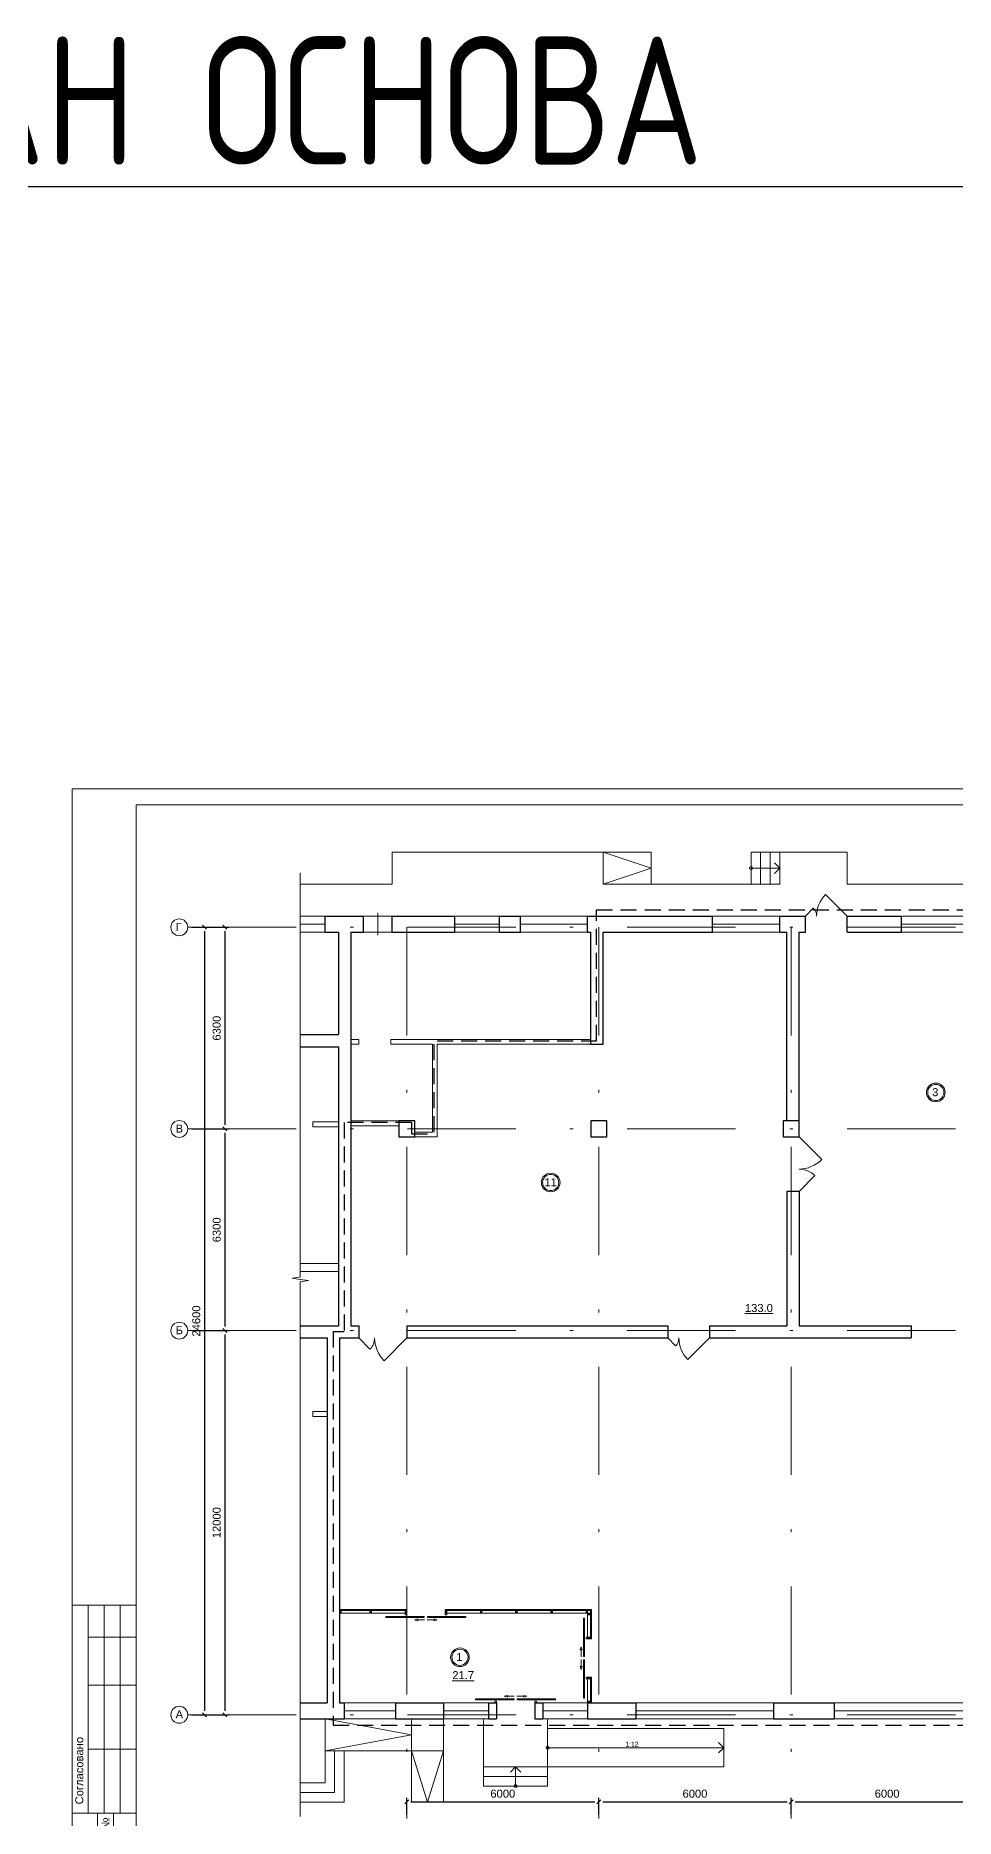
# Model space of a CAD drawing. Header units: metres. Extents: x -136 to 149, y -320 to -175.
# Drawn here: x 72.5 to 101.2, y -230.9 to -175.3 of the extents above; entities that cross this region are included whole.
import ezdxf
from ezdxf.enums import TextEntityAlignment as Align

# ---------------------------------------------------------------- set-up
doc = ezdxf.new("R2010")
doc.units = ezdxf.units.M
doc.header["$MEASUREMENT"] = 0
for name, pattern in [('( Dashed )', [0.75, 0.5, -0.25]), ('DGN Style 3', [5.91749, 4.226779, -1.690711]), ('DGN Style 4', [6.767072, 3.381423, -1.690711, 0.004227, -1.690711])]:
    doc.linetypes.add(name, pattern=pattern)
doc.layers.get('Defpoints').update_dxf_attribs({"lineweight": 0})
doc.styles.get("Standard").update_dxf_attribs({"font": 'cs_gost2304.shx'})
doc.styles.add('Style-Arial', font='arial.ttf')
doc.dimstyles.get("Standard").update_dxf_attribs({"dimtxt": 0.18, "dimasz": 0.18, "dimexe": 0.18, "dimexo": 0.0625, "dimgap": 0.09, "dimtad": 0, "dimtih": 1, "dimtoh": 1, "dimdec": 4, "dimzin": 0, "dimdsep": 46, "dimtxsty": 'Standard', "dimcen": 0.09, "dimadec": 0, "dimazin": 0, "dimtfac": 1, "dimtdec": 4, "dimtofl": 0, "dimtmove": 0, "dimatfit": 3, "dimfxl": 1, "dimtolj": 1, "dimtzin": 0, "dimarcsym": 0})

# ---------------------------------------------------------------- blocks, each defined once
blk = doc.blocks.new('*U414')
at = {"color": 7, "linetype": 'Continuous', "lineweight": 0}
for p, q in [((0.06, 102.5), (0.06, 105.15)), ((50.06, -75), (82.56, -75)), ((50.06, -77.5), (82.56, -77.5)), ((50.06, -80), (82.56, -80)), ((50.06, -87.5), (82.56, -87.5)), ((50.06, -90), (82.56, -90)), ((50.06, -92.5), (82.56, -92.5)), ((50.06, -95), (82.56, -95)), ((50.06, -97.5), (82.56, -97.5)), ((0.06, -105.15), (0.06, -102.5))]:
    blk.add_line(p, q, dxfattribs=at)
at = {"color": 7, "linetype": 'Continuous', "lineweight": 13}
for p, q in [((-134.94, 100), (142.56, 100)), ((-134.94, 100), (-134.94, -100)), ((137.56, 100), (137.56, 96.5)), ((142.56, 100), (142.56, -100)), ((137.56, 96.5), (142.56, 96.5)), ((-144.94, -25), (-134.94, -25)), ((-144.94, -25), (-144.94, -57.5)), ((-142.44, -25), (-142.44, -57.5)), ((-139.94, -25), (-139.94, -57.5)), ((-137.44, -25), (-137.44, -57.5)), ((-142.44, -30), (-134.94, -30)), ((-142.44, -37.5), (-134.94, -37.5)), ((-142.44, -47.5), (-134.94, -47.5)), ((-144.94, -57.5), (-134.94, -57.5)), ((-140.94, -57.5), (-134.94, -57.5)), ((-138.44, -100), (-138.44, -57.5)), ((-140.94, -70), (-134.94, -70)), ((50.06, -72.5), (142.56, -72.5)), ((50.06, -72.5), (50.06, -100)), ((55.06, -72.5), (55.06, -85)), ((60.06, -72.5), (60.06, -100)), ((65.06, -72.5), (65.06, -85)), ((70.06, -72.5), (70.06, -100)), ((77.56, -72.5), (77.56, -100)), ((82.56, -72.5), (82.56, -100)), ((82.56, -77.5), (142.56, -77.5)), ((50.06, -82.5), (82.56, -82.5)), ((50.06, -85), (82.56, -85)), ((82.56, -85), (142.56, -85)), ((-140.94, -87.5), (-134.94, -87.5)), ((117.56, -87.5), (142.56, -87.5)), ((82.56, -92.5), (142.56, -92.5)), ((-137.13, -100), (142.56, -100))]:
    blk.add_line(p, q, dxfattribs=at)
at = {"color": 7, "linetype": 'Continuous', "lineweight": 0, "flags": 128}
blk.add_lwpolyline([(145.06, -102.5), (145.06, 102.5), (-144.94, 102.5), (-144.94, -102.5), (145.06, -102.5)], close=True, dxfattribs=at)
at = {"color": 7, "linetype": 'Continuous', "lineweight": 13, "flags": 128}
for points in [[(-134.94, -100), (-140.94, -100), (-140.94, -57.5)], [(117.56, -85), (117.56, -100)], [(125.06, -85), (125.06, -92.5)], [(132.56, -85), (132.56, -92.5)]]:
    blk.add_lwpolyline(points, dxfattribs=at)
at = {"color": 7, "linetype": 'Continuous', "lineweight": 0, "style": 'Style-Arial'}
for s, p in [('Согласовано', (-143.81, -50.86)), ('Взам. инв. №', (-139.72, -63.58)), ('Подп. и дата', (-139.79, -78.73)), ('Инв. № подл.', (-139.81, -93.57))]:
    blk.add_text(s, height=1.2501, rotation=90, dxfattribs=at).set_placement(p, align=Align.MIDDLE_CENTER)
for s, p in [('Изм.', (52.6, -83.67)), ('Кол.уч', (57.49, -83.67)), ('Лист', (62.68, -83.67)), ('№ док', (67.47, -83.67)), ('Подпись', (73.84, -83.67)), ('Дата', (80.12, -83.67)), ('Разработ.', (54.91, -86.15)), ('Стадия', (121.16, -86.12)), ('Лист', (128.88, -86.12)), ('Листов', (137.55, -86.12)), ('Провер.', (54.14, -88.64)), ('Гл. спец.', (54.47, -91.08)), ('ГАП', (52.57, -93.79)), ('Н. контр.', (54.44, -96.17)), ('ООО "НеваПроект"', (129.68, -96.05)), ('Утв.', (52.66, -98.51)), ('Формат А2', (130.85, -101.27))]:
    blk.add_text(s, height=1.25, dxfattribs=at).set_placement(p, align=Align.MIDDLE_CENTER)
blk = doc.blocks.new('формат А2(верт)')
at = {"color": 7, "linetype": 'Continuous', "lineweight": 13}
blk.add_blockref('*U414', (144.94, -102.5), dxfattribs=at)
blk = doc.blocks.new('*U394')
at = {"color": 7, "linetype": 'Continuous', "lineweight": 0}
for p in [(-0.164, 0.159), (0, -0.277), (0.164, 0.159)]:
    blk.add_line(p, (0, 0.323), dxfattribs=at)
blk.add_circle((0, -0.277), 0.0461, dxfattribs=at)
blk = doc.blocks.new('_Oblique-1')
at = {"color": 0, "linetype": 'ByBlock', "lineweight": -2}
blk.add_line((0.5, 0.5), (-0.5, -0.5), dxfattribs=at)
blk = doc.blocks.new('*D492')
at = {"color": 0, "linetype": 'Continuous', "lineweight": -2, "transparency": 16777216}
for p, q in [((77.402, -203.111), (77.923, -203.111)), ((77.798, -203.236), (77.798, -227.586)), ((77.402, -227.711), (77.923, -227.711))]:
    blk.add_line(p, q, dxfattribs=at)
at = {"layer": 'Defpoints', "color": 0, "linetype": 'Continuous', "lineweight": 30, "transparency": 16777216}
for p in [(77.277, -203.111), (77.277, -227.711), (77.798, -227.711)]:
    blk.add_point(p, dxfattribs=at)
at = {"color": 0, "linetype": 'Continuous', "lineweight": -2, "transparency": 16777216, "xscale": 0.125, "yscale": 0.125, "zscale": 0.125}
for p, rotation in [((77.798, -203.111), 90), ((77.798, -227.711), 270)]:
    blk.add_blockref('_Oblique-1', p, dxfattribs=dict(at, rotation=rotation))
at = {"color": 0, "linetype": 'Continuous', "lineweight": 0, "transparency": 16777216, "insert": (77.545, -215.411), "char_height": 0.25, "attachment_point": 5, "rotation": 90, "style": 'Style-Arial'}
blk.add_mtext('\\A1;24600', dxfattribs=at)
blk = doc.blocks.new('*D493')
at = {"color": 0, "linetype": 'Continuous', "lineweight": -2, "transparency": 16777216}
for p, q in [((77.402, -203.111), (78.56, -203.111)), ((78.435, -203.236), (78.435, -209.286)), ((77.402, -209.411), (78.56, -209.411))]:
    blk.add_line(p, q, dxfattribs=at)
at = {"layer": 'Defpoints', "color": 0, "linetype": 'Continuous', "lineweight": 30, "transparency": 16777216}
for p in [(77.277, -203.111), (77.277, -209.411), (78.435, -209.411)]:
    blk.add_point(p, dxfattribs=at)
at = {"color": 0, "linetype": 'Continuous', "lineweight": -2, "transparency": 16777216, "xscale": 0.125, "yscale": 0.125, "zscale": 0.125}
for p, rotation in [((78.435, -203.111), 90), ((78.435, -209.411), 270)]:
    blk.add_blockref('_Oblique-1', p, dxfattribs=dict(at, rotation=rotation))
at = {"color": 0, "linetype": 'Continuous', "lineweight": 0, "transparency": 16777216, "insert": (78.182, -206.261), "char_height": 0.25, "attachment_point": 5, "rotation": 90, "style": 'Style-Arial'}
blk.add_mtext('\\A1;6300', dxfattribs=at)
blk = doc.blocks.new('*U411')
at = {"color": 7, "linetype": 'Continuous', "lineweight": 0}
for p in [(0.309, 0.164), (-0.427, 0), (0.309, -0.164)]:
    blk.add_line(p, (0.473, 0), dxfattribs=at)
blk.add_circle((-0.427, 0), 0.0461, dxfattribs=at)
blk = doc.blocks.new('*U410')
at = {"color": 7, "linetype": 'Continuous', "lineweight": 0}
for p, q in [((0, 0.098), (0, 1.018)), ((-0.34, 0.049), (0, 0.098)), ((-0.34, 0.049), (0, 0)), ((0.34, -0.049), (0, 0)), ((0.34, -0.049), (0, -0.098)), ((0, -1.018), (0, -0.098))]:
    blk.add_line(p, q, dxfattribs=at)
blk = doc.blocks.new('*D494')
at = {"color": 0, "linetype": 'Continuous', "lineweight": -2, "transparency": 16777216}
for p, q in [((84.115, -230.822), (84.115, -230.305)), ((84.24, -230.43), (89.99, -230.43)), ((90.115, -230.822), (90.115, -230.305))]:
    blk.add_line(p, q, dxfattribs=at)
at = {"layer": 'Defpoints', "color": 0, "linetype": 'Continuous', "lineweight": 30, "transparency": 16777216}
for p in [(90.115, -230.43), (84.115, -230.947), (90.115, -230.947)]:
    blk.add_point(p, dxfattribs=at)
at = {"color": 0, "linetype": 'Continuous', "lineweight": -2, "transparency": 16777216, "xscale": 0.125, "yscale": 0.125, "zscale": 0.125, "rotation": 180}
blk.add_blockref('_Oblique-1', (84.115, -230.43), dxfattribs=at)
at = {"color": 0, "linetype": 'Continuous', "lineweight": -2, "transparency": 16777216, "xscale": 0.125, "yscale": 0.125, "zscale": 0.125}
blk.add_blockref('_Oblique-1', (90.115, -230.43), dxfattribs=at)
at = {"color": 0, "linetype": 'Continuous', "lineweight": 0, "transparency": 16777216, "insert": (87.115, -230.177), "char_height": 0.25, "attachment_point": 5, "style": 'Style-Arial'}
blk.add_mtext('\\A1;6000', dxfattribs=at)
blk = doc.blocks.new('*U426')
at = {"color": 30, "linetype": '( Dashed )', "lineweight": 30}
for p, q in [((-13.945, 12.74), (14.475, 12.74)), ((-13.945, 8.64), (-13.945, 12.74)), ((14.475, 8.44), (14.475, 12.74)), ((-19.025, 8.54), (-19.025, 5.74)), ((-18.925, 8.64), (-13.945, 8.64)), ((12.375, 8.44), (14.475, 8.44)), ((12.375, 8.44), (12.375, 6.09)), ((-21.825, 6.09), (-21.825, -0.44)), ((-19.725, 6.09), (-21.825, 6.09)), ((-19.725, 6.09), (-19.725, 5.74)), ((-19.725, 5.74), (-19.025, 5.74)), ((12.375, 6.09), (13.925, 6.09)), ((13.925, 6.09), (13.925, -0.44)), ((-22.175, -0.44), (-22.175, -12.74)), ((-22.175, -0.44), (-21.825, -0.44)), ((13.925, -0.44), (22.175, -0.44)), ((22.175, -0.44), (22.175, -12.74)), ((-22.175, -12.74), (22.175, -12.74))]:
    blk.add_line(p, q, dxfattribs=at)
blk = doc.blocks.new('*U10')
at = {"color": 7, "linetype": 'Continuous', "lineweight": 13}
blk.add_line((0, 0.06), (0, -0.06), dxfattribs=at)
at = {"color": 7, "linetype": 'Continuous', "lineweight": 13, "extrusion": (0, 0, -1), "flags": 128}
for points in [[(0.025, 0.06), (-0.025, 0.06), (-0.025, -0.01), (0.025, -0.01), (0.025, 0.06)], [(0.025, -0.05), (-0.025, -0.05), (-0.025, -0.06), (0.025, -0.06), (0.025, -0.05)]]:
    blk.add_lwpolyline(points, close=True, dxfattribs=at)
for points in [[(0.015, -0.025), (0.025, -0.025), (0.025, -0.01), (-0.025, -0.01), (-0.025, -0.025), (-0.015, -0.025)], [(-0.015, -0.025), (-0.015, -0.05), (0.015, -0.05), (0.015, -0.025)]]:
    blk.add_lwpolyline(points, dxfattribs=at)
blk = doc.blocks.new('*U262')
at = {"color": 7, "linetype": 'Continuous', "lineweight": 13}
for p, q in [((-0.157, 0), (-0.061, 0.03)), ((-0.157, 0), (-0.061, -0.03)), ((-0.061, 0.03), (-0.061, -0.03)), ((0.157, 0), (-0.061, 0))]:
    blk.add_line(p, q, dxfattribs=at)
blk = doc.blocks.new('*U263')
at = {"color": 7, "linetype": 'Continuous', "lineweight": 13}
for p, q in [((-0.157, 0), (-0.061, 0.03)), ((-0.157, 0), (-0.061, -0.03)), ((-0.061, 0.03), (-0.061, -0.03)), ((0.157, 0), (-0.061, 0))]:
    blk.add_line(p, q, dxfattribs=at)
blk = doc.blocks.new('*U261')
at = {"color": 7, "linetype": 'DGN Style 3', "lineweight": 0, "extrusion": (0, 0, -1), "flags": 128}
for points in [[(1.25, -0.018), (0.65, -0.018), (0.65, 0.012), (1.25, 0.012), (1.25, -0.018)], [(-1.25, -0.018), (-0.65, -0.018), (-0.65, 0.012), (-1.25, 0.012), (-1.25, -0.018)]]:
    blk.add_lwpolyline(points, close=True, dxfattribs=at)
at = {"color": 7, "linetype": 'Continuous', "lineweight": 13, "extrusion": (0, 0, -1), "flags": 128}
for points in [[(0.65, -0.018), (0.05, -0.018), (0.05, 0.012), (0.65, 0.012), (0.65, -0.018)], [(-0.65, -0.018), (-0.05, -0.018), (-0.05, 0.012), (-0.65, 0.012), (-0.65, -0.018)], [(0.6, -0.068), (0.65, -0.068), (0.65, -0.118), (0.6, -0.118), (0.6, -0.068)], [(-0.65, -0.068), (-0.6, -0.068), (-0.6, -0.118), (-0.65, -0.118), (-0.65, -0.068)]]:
    blk.add_lwpolyline(points, close=True, dxfattribs=at)
at = {"color": 7, "linetype": 'Continuous', "lineweight": 13}
blk.add_blockref('*U262', (-0.197, 0.088), dxfattribs=at)
at = {"color": 7, "linetype": 'Continuous', "lineweight": 13, "extrusion": (0, 0, -1)}
blk.add_blockref('*U263', (-0.197, 0.088), dxfattribs=at)
blk = doc.blocks.new('*U24')
at = {"color": 7, "linetype": 'Continuous', "lineweight": 13}
for radius in [0.291, 0.252]:
    blk.add_circle((0, 0), radius, dxfattribs=at)
at = {"color": 7, "linetype": 'Continuous', "lineweight": 13, "style": 'Style-Arial'}
blk.add_text('1', height=0.25, dxfattribs=at).set_placement((-0.113, 0.133), align=Align.TOP_LEFT)
blk = doc.blocks.new('*U22')
at = {"color": 7, "linetype": 'Continuous', "lineweight": 13}
for radius in [0.291, 0.252]:
    blk.add_circle((0, 0), radius, dxfattribs=at)
at = {"color": 7, "linetype": 'Continuous', "lineweight": 13, "style": 'Style-Arial'}
blk.add_text('3', height=0.25, dxfattribs=at).set_placement((-0.113, 0.133), align=Align.TOP_LEFT)
blk = doc.blocks.new('*U32')
at = {"color": 7, "linetype": 'Continuous', "lineweight": 13}
for radius in [0.291, 0.252]:
    blk.add_circle((0, 0), radius, dxfattribs=at)
at = {"color": 7, "linetype": 'Continuous', "lineweight": 13, "style": 'Style-Arial'}
blk.add_text('11', height=0.25, dxfattribs=at).set_placement((-0.197, 0.133), align=Align.TOP_LEFT)
blk = doc.blocks.new('*D495')
at = {"color": 0, "linetype": 'Continuous', "lineweight": -2, "transparency": 16777216}
for p, q in [((77.402, -209.411), (78.56, -209.411)), ((78.435, -209.536), (78.435, -215.586)), ((77.402, -215.711), (78.56, -215.711))]:
    blk.add_line(p, q, dxfattribs=at)
at = {"layer": 'Defpoints', "color": 0, "linetype": 'Continuous', "lineweight": 30, "transparency": 16777216}
for p in [(77.277, -209.411), (77.277, -215.711), (78.435, -215.711)]:
    blk.add_point(p, dxfattribs=at)
at = {"color": 0, "linetype": 'Continuous', "lineweight": -2, "transparency": 16777216, "xscale": 0.125, "yscale": 0.125, "zscale": 0.125}
for p, rotation in [((78.435, -209.411), 90), ((78.435, -215.711), 270)]:
    blk.add_blockref('_Oblique-1', p, dxfattribs=dict(at, rotation=rotation))
at = {"color": 0, "linetype": 'Continuous', "lineweight": 0, "transparency": 16777216, "insert": (78.182, -212.561), "char_height": 0.25, "attachment_point": 5, "rotation": 90, "style": 'Style-Arial'}
blk.add_mtext('\\A1;6300', dxfattribs=at)
blk = doc.blocks.new('*D496')
at = {"color": 0, "linetype": 'Continuous', "lineweight": -2, "transparency": 16777216}
for p, q in [((77.402, -215.711), (78.56, -215.711)), ((78.435, -215.836), (78.435, -227.586)), ((77.402, -227.711), (78.56, -227.711))]:
    blk.add_line(p, q, dxfattribs=at)
at = {"layer": 'Defpoints', "color": 0, "linetype": 'Continuous', "lineweight": 30, "transparency": 16777216}
for p in [(77.277, -215.711), (77.277, -227.711), (78.435, -227.711)]:
    blk.add_point(p, dxfattribs=at)
at = {"color": 0, "linetype": 'Continuous', "lineweight": -2, "transparency": 16777216, "xscale": 0.125, "yscale": 0.125, "zscale": 0.125}
for p, rotation in [((78.435, -215.711), 90), ((78.435, -227.711), 270)]:
    blk.add_blockref('_Oblique-1', p, dxfattribs=dict(at, rotation=rotation))
at = {"color": 0, "linetype": 'Continuous', "lineweight": 0, "transparency": 16777216, "insert": (78.182, -221.711), "char_height": 0.25, "attachment_point": 5, "rotation": 90, "style": 'Style-Arial'}
blk.add_mtext('\\A1;12000', dxfattribs=at)
blk = doc.blocks.new('*D497')
at = {"color": 0, "linetype": 'Continuous', "lineweight": -2, "transparency": 16777216}
for p, q in [((90.115, -230.822), (90.115, -230.305)), ((90.24, -230.43), (95.99, -230.43)), ((96.115, -230.822), (96.115, -230.305))]:
    blk.add_line(p, q, dxfattribs=at)
at = {"layer": 'Defpoints', "color": 0, "linetype": 'Continuous', "lineweight": 30, "transparency": 16777216}
for p in [(96.115, -230.43), (90.115, -230.947), (96.115, -230.947)]:
    blk.add_point(p, dxfattribs=at)
at = {"color": 0, "linetype": 'Continuous', "lineweight": -2, "transparency": 16777216, "xscale": 0.125, "yscale": 0.125, "zscale": 0.125, "rotation": 180}
blk.add_blockref('_Oblique-1', (90.115, -230.43), dxfattribs=at)
at = {"color": 0, "linetype": 'Continuous', "lineweight": -2, "transparency": 16777216, "xscale": 0.125, "yscale": 0.125, "zscale": 0.125}
blk.add_blockref('_Oblique-1', (96.115, -230.43), dxfattribs=at)
at = {"color": 0, "linetype": 'Continuous', "lineweight": 0, "transparency": 16777216, "insert": (93.115, -230.177), "char_height": 0.25, "attachment_point": 5, "style": 'Style-Arial'}
blk.add_mtext('\\A1;6000', dxfattribs=at)
blk = doc.blocks.new('*D498')
at = {"color": 0, "linetype": 'Continuous', "lineweight": -2, "transparency": 16777216}
for p, q in [((96.115, -230.822), (96.115, -230.305)), ((96.24, -230.43), (101.99, -230.43)), ((102.115, -230.822), (102.115, -230.305))]:
    blk.add_line(p, q, dxfattribs=at)
at = {"layer": 'Defpoints', "color": 0, "linetype": 'Continuous', "lineweight": 30, "transparency": 16777216}
for p in [(102.115, -230.43), (96.115, -230.947), (102.115, -230.947)]:
    blk.add_point(p, dxfattribs=at)
at = {"color": 0, "linetype": 'Continuous', "lineweight": -2, "transparency": 16777216, "xscale": 0.125, "yscale": 0.125, "zscale": 0.125, "rotation": 180}
blk.add_blockref('_Oblique-1', (96.115, -230.43), dxfattribs=at)
at = {"color": 0, "linetype": 'Continuous', "lineweight": -2, "transparency": 16777216, "xscale": 0.125, "yscale": 0.125, "zscale": 0.125}
blk.add_blockref('_Oblique-1', (102.115, -230.43), dxfattribs=at)
at = {"color": 0, "linetype": 'Continuous', "lineweight": 0, "transparency": 16777216, "insert": (99.115, -230.177), "char_height": 0.25, "attachment_point": 5, "style": 'Style-Arial'}
blk.add_mtext('\\A1;6000', dxfattribs=at)

msp = doc.modelspace()

# ---------------------------------------------------------------- linework, layer by layer
at = {"color": 7, "linetype": 'Continuous', "lineweight": 0}
for p, q in [((83.66478784, -201.76100694), (83.66478784, -200.76100694)), ((83.66478784, -200.76100694), (90.24478784, -200.76100694)), ((90.24478784, -201.76100694), (90.24478784, -200.76100694)), ((95.76478784, -201.76100694), (95.76478784, -200.76100694)), ((95.76478784, -200.76100694), (97.86478784, -200.76100694)), ((97.86478784, -201.76100694), (97.86478784, -200.76100694)), ((80.78953565, -213.34698668), (80.78953565, -201.40967539)), ((80.78953565, -201.76100694), (83.66478784, -201.76100694)), ((90.24478784, -201.76100694), (95.76478784, -201.76100694)), ((97.86478784, -201.76100694), (101.66478784, -201.76100694)), ((83.21478784, -202.66100694), (83.21478784, -203.36100694)), ((80.78953565, -203.01100694), (81.56478784, -203.01100694)), ((85.61478784, -203.01100694), (87.01478784, -203.01100694)), ((87.66478784, -203.01100694), (89.76478784, -203.01100694)), ((93.66478784, -203.01100694), (95.76478784, -203.01100694)), ((99.56478784, -203.01100694), (101.66478784, -203.01100694)), ((80.78953565, -214.87422932), (80.78953565, -230.88446477)), ((93.56478784, -215.56100694), (93.56478784, -215.94100694)), ((82.01478784, -224.42100694), (84.06478784, -224.42100694)), ((82.01478784, -224.43100694), (84.06478784, -224.43100694)), ((85.36478784, -224.42100694), (89.88478784, -224.42100694)), ((85.36478784, -224.43100694), (89.87478784, -224.43100694)), ((82.01478784, -224.45600694), (84.06478784, -224.45600694)), ((82.01478784, -224.54100694), (84.06478784, -224.54100694)), ((85.36478784, -224.45600694), (89.84978784, -224.45600694)), ((85.36478784, -224.54100694), (89.76478784, -224.54100694)), ((82.16478784, -227.59124886), (83.76478784, -227.59124886)), ((85.26478784, -227.59100694), (86.66478784, -227.59100694)), ((88.36478784, -227.59100694), (89.76478784, -227.59100694)), ((91.26478784, -227.59100694), (95.56478784, -227.59100694)), ((97.46478784, -227.59100694), (101.76478784, -227.59100694)), ((81.56478784, -227.84100694), (81.56478784, -229.84100694)), ((84.26478784, -228.84100694), (84.26478784, -227.84100694)), ((85.26478784, -227.84100694), (85.26478784, -230.44100694)), ((86.51478784, -227.84100694), (86.51478784, -229.34100694)), ((88.51478784, -227.84100694), (88.51478784, -229.34100694)), ((81.56478784, -228.84100694), (84.26478784, -228.84100694)), ((81.86478784, -228.84100694), (81.86478784, -230.14100694)), ((82.16478784, -228.84100694), (82.16478784, -230.44100694)), ((84.26478784, -228.84100694), (84.26478784, -230.44100694)), ((84.26478784, -228.84100694), (85.26478784, -228.84100694)), ((88.51478784, -228.74100694), (94.01478784, -228.74100694)), ((93.85036242, -228.57658152), (94.01478784, -228.74100694)), ((93.85036242, -228.90543236), (94.01478784, -228.74100694)), ((88.51478784, -229.34100694), (86.51478784, -229.34100694)), ((80.78953565, -229.84100694), (81.56478784, -229.84100694)), ((80.78953565, -230.14100694), (81.86478784, -230.14100694)), ((80.78953565, -230.44100694), (82.16478784, -230.44100694)), ((84.26478784, -230.44100694), (85.26478784, -230.44100694))]:
    msp.add_line(p, q, dxfattribs=at)
at = {"color": 7, "linetype": 'Continuous', "lineweight": 13}
for p, q in [((97.86478784, -202.76100694), (97.19159352, -202.08781262)), ((96.56478784, -202.76100694), (96.81083234, -202.51496245)), ((82.36478784, -206.61100694), (82.61478784, -206.61100694)), ((82.61478784, -206.76100694), (82.61478784, -206.61100694)), ((83.61478784, -206.76100694), (83.61478784, -206.61100694)), ((83.61478784, -206.61100694), (89.86478784, -206.61100694)), ((82.36478784, -206.76100694), (82.61478784, -206.76100694)), ((83.61478784, -206.76100694), (84.91478784, -206.76100694)), ((84.91478784, -206.76100694), (84.91478784, -209.51100694)), ((85.06478784, -206.76100694), (85.06478784, -209.66100694)), ((85.06478784, -206.76100694), (89.86478784, -206.76100694)), ((81.18478784, -209.19100694), (81.18478784, -209.34100694)), ((81.18478784, -209.19100694), (81.98478784, -209.19100694)), ((81.18478784, -209.34100694), (81.98478784, -209.34100694)), ((83.86478784, -209.16100694), (82.36478784, -209.16100694)), ((83.86478784, -209.31100694), (82.36478784, -209.31100694)), ((84.36478784, -209.51100694), (84.91478784, -209.51100694)), ((84.36478784, -209.66100694), (85.06478784, -209.66100694)), ((96.36478784, -209.66100694), (97.07338739, -210.36960649)), ((96.36478784, -211.36100694), (96.85826983, -210.86752496)), ((80.78953565, -213.61100694), (81.98478784, -213.61100694)), ((80.78953565, -213.86100694), (81.98478784, -213.86100694)), ((82.61478784, -215.94100694), (82.96684847, -216.29306757)), ((84.11478784, -215.94100694), (83.4061883, -216.64960649)), ((92.26478784, -215.94100694), (92.51083234, -216.18705144)), ((93.56478784, -215.94100694), (92.89159352, -216.61420126)), ((81.18478784, -218.39100694), (81.18478784, -218.24100694)), ((81.18478784, -218.24100694), (81.63478784, -218.24100694)), ((81.18478784, -218.39100694), (81.63478784, -218.39100694))]:
    msp.add_line(p, q, dxfattribs=at)
at = {"color": 1, "linetype": 'DGN Style 4', "lineweight": 0}
for p, q in [((77.27699796, -203.11100694), (126.11478784, -203.11100694)), ((84.11478784, -203.11100694), (84.11478784, -230.94727145)), ((90.11478784, -203.11100694), (90.11478784, -230.94727145)), ((96.11478784, -203.11100694), (96.11478784, -230.94727145)), ((77.27699796, -209.41100694), (126.11478784, -209.41100694)), ((77.27699796, -215.71100694), (126.11478784, -215.71100694)), ((77.27699796, -227.71100694), (126.11478784, -227.71100694))]:
    msp.add_line(p, q, dxfattribs=at)
at = {"color": 7, "linetype": 'Continuous', "lineweight": 30}
for p, q in [((81.56478784, -203.26100694), (81.56478784, -202.76100694)), ((81.56478784, -202.76100694), (82.76478784, -202.76100694)), ((81.56478784, -203.26100694), (81.98478784, -203.26100694)), ((81.98478784, -203.26100694), (81.98478784, -206.46100694)), ((82.36478784, -203.26100694), (82.36478784, -214.86100694)), ((82.36478784, -203.26100694), (82.76478784, -203.26100694)), ((82.76478784, -203.26100694), (82.76478784, -202.76100694)), ((83.66478784, -203.26100694), (83.66478784, -202.76100694)), ((83.66478784, -202.76100694), (85.61478784, -202.76100694)), ((83.66478784, -203.26100694), (85.61478784, -203.26100694)), ((85.61478784, -203.26100694), (85.61478784, -202.76100694)), ((87.01478784, -203.26100694), (87.01478784, -202.76100694)), ((87.01478784, -202.76100694), (87.66478784, -202.76100694)), ((87.01478784, -203.26100694), (87.66478784, -203.26100694)), ((87.66478784, -203.26100694), (87.66478784, -202.76100694)), ((89.76478784, -203.26100694), (89.76478784, -202.76100694)), ((89.76478784, -202.76100694), (93.66478784, -202.76100694)), ((89.76478784, -203.26100694), (89.86478784, -203.26100694)), ((89.86478784, -206.76100694), (89.86478784, -203.26100694)), ((90.24478784, -203.26100694), (92.60478784, -203.26100694)), ((90.24478784, -206.76100694), (90.24478784, -203.26100694)), ((92.60478784, -203.26100694), (93.66478784, -203.26100694)), ((93.66478784, -203.26100694), (93.66478784, -202.76100694)), ((95.76478784, -203.26100694), (95.76478784, -202.76100694)), ((95.76478784, -202.76100694), (96.56478784, -202.76100694)), ((95.76478784, -203.26100694), (95.98478784, -203.26100694)), ((95.98478784, -209.16100694), (95.98478784, -203.26100694)), ((96.36478784, -203.26100694), (96.56478784, -203.26100694)), ((96.36478784, -209.16100694), (96.36478784, -203.26100694)), ((96.56478784, -203.26100694), (96.56478784, -202.76100694)), ((97.86478784, -203.26100694), (97.86478784, -202.76100694)), ((97.86478784, -202.76100694), (99.56478784, -202.76100694)), ((97.86478784, -203.26100694), (99.56478784, -203.26100694)), ((99.56478784, -203.26100694), (99.56478784, -202.76100694)), ((80.78953565, -206.46100694), (81.98478784, -206.46100694)), ((80.78953565, -206.84100694), (81.98478784, -206.84100694)), ((81.98478784, -206.84100694), (81.98478784, -214.86100694)), ((89.86478784, -206.76100694), (90.24478784, -206.76100694)), ((95.98478784, -211.36100694), (95.98478784, -215.56100694)), ((96.36478784, -211.36100694), (95.98478784, -211.36100694)), ((96.36478784, -211.36100694), (96.36478784, -215.56100694)), ((81.98478784, -214.86100694), (81.98478784, -215.56100694)), ((82.36478784, -214.86100694), (82.36478784, -215.56100694)), ((80.78953565, -215.56100694), (81.98478784, -215.56100694)), ((80.78953565, -215.94100694), (81.63478784, -215.94100694)), ((81.63478784, -215.94100694), (81.63478784, -227.34100694)), ((82.01478784, -215.94100694), (82.01478784, -227.34100694)), ((82.01478784, -215.94100694), (82.61478784, -215.94100694)), ((82.36478784, -215.56100694), (82.61478784, -215.56100694)), ((82.61478784, -215.56100694), (82.61478784, -215.94100694)), ((84.11478784, -215.56100694), (84.11478784, -215.94100694)), ((84.11478784, -215.56100694), (92.26478784, -215.56100694)), ((84.11478784, -215.94100694), (92.26478784, -215.94100694)), ((92.26478784, -215.56100694), (92.26478784, -215.94100694)), ((93.56478784, -215.56100694), (93.56478784, -215.94100694)), ((93.56478784, -215.56100694), (95.98478784, -215.56100694)), ((93.56478784, -215.94100694), (99.86478784, -215.94100694)), ((96.36478784, -215.56100694), (99.86478784, -215.56100694)), ((99.86478784, -215.56100694), (99.86478784, -215.94100694)), ((80.78953565, -227.34100694), (81.63478784, -227.34100694)), ((82.01478784, -227.34100694), (82.16478784, -227.34100694)), ((82.16478784, -227.34100694), (82.16478784, -227.84100694)), ((83.76478784, -227.34100694), (83.76478784, -227.84100694)), ((83.76478784, -227.34100694), (85.26478784, -227.34100694)), ((85.26478784, -227.34100694), (85.26478784, -227.84100694)), ((86.66478784, -227.34100694), (86.66478784, -227.84100694)), ((86.66478784, -227.34100694), (86.91478784, -227.34100694)), ((86.91478784, -227.34100694), (86.91478784, -227.84100694)), ((88.11478784, -227.34100694), (88.11478784, -227.84100694)), ((88.11478784, -227.34100694), (88.36478784, -227.34100694)), ((88.36478784, -227.34100694), (88.36478784, -227.84100694)), ((89.76478784, -227.34100694), (89.76478784, -227.84100694)), ((89.76478784, -227.34100694), (91.26478784, -227.34100694)), ((91.26478784, -227.34100694), (91.26478784, -227.84100694)), ((95.56478784, -227.34100694), (95.56478784, -227.84100694)), ((95.56478784, -227.34100694), (97.46478784, -227.34100694)), ((97.46478784, -227.34100694), (97.46478784, -227.84100694)), ((80.78953565, -227.84100694), (82.16478784, -227.84100694)), ((83.76478784, -227.84100694), (85.26478784, -227.84100694)), ((86.66478784, -227.84100694), (86.91478784, -227.84100694)), ((88.11478784, -227.84100694), (88.36478784, -227.84100694)), ((89.76478784, -227.84100694), (91.26478784, -227.84100694)), ((95.56478784, -227.84100694), (97.46478784, -227.84100694))]:
    msp.add_line(p, q, dxfattribs=at)
at = {"color": 7, "linetype": 'Continuous', "lineweight": 0, "flags": 128}
for points in [[(90.24478784, -200.76100694), (91.74478784, -201.26100694), (90.24478784, -201.76100694)], [(80.78953565, -202.76100694), (81.56478784, -202.76100694), (81.56478784, -203.26100694), (80.78953565, -203.26100694)], [(89.88478784, -224.42100694), (89.88478784, -225.34100694), (89.76478784, -225.34100694), (89.76478784, -224.54100694)], [(89.87478784, -224.43100694), (89.87478784, -225.33100694), (89.84978784, -225.33100694), (89.84978784, -224.45600694)], [(81.56478784, -227.84100694), (84.26478784, -228.34100694), (81.56478784, -228.84100694)], [(84.26478784, -228.84100694), (84.76478784, -230.44100694), (85.26478784, -228.84100694)]]:
    msp.add_lwpolyline(points, dxfattribs=at)
at = {"color": 7, "linetype": 'Continuous', "lineweight": 13}
for centre in [(77.01364252, -203.11100694), (77.01364252, -209.41100694), (77.01364252, -215.71100694), (77.01364252, -227.71100694)]:
    msp.add_circle(centre, 0.26335544, dxfattribs=at)
at = {"color": 7, "linetype": 'Continuous', "lineweight": 0}
msp.add_circle((88.51478784, -228.74100694), 0.04607113, dxfattribs=at)
at = {"color": 7, "linetype": 'Continuous', "lineweight": 0, "extrusion": (0, 0, -1)}
for centre, radius, start, end in [((-97.86478784, -202.76100694), 0.95204054, 360, 45), ((-96.56478784, -202.76100694), 0.34795946, 135, 180), ((-96.36478784, -209.66100694), 1.00211108, 225, 270), ((-96.36478784, -211.36100694), 0.69788892, 90, 135), ((-84.11478784, -215.94100694), 1.00211108, 315, 0)]:
    msp.add_arc(centre, radius, start, end, dxfattribs=at)
at = {"color": 7, "linetype": 'Continuous', "lineweight": 0}
for centre, radius, start, end in [((82.61478784, -215.94100694), 0.49788892, 315, 0), ((92.26478784, -215.94100694), 0.34795946, 315, 0), ((93.56478784, -215.94100694), 0.95204054, 180, 225)]:
    msp.add_arc(centre, radius, start, end, dxfattribs=at)
at = {"color": 1, "linetype": 'Continuous', "lineweight": 30}
msp.add_3dface([(63.90866688, -179.96998058), (148.77260276, -179.96998058), (148.77260276, -259.3999491), (63.90866688, -259.3999491)], dxfattribs=at)
at = {"color": 7, "linetype": 'Continuous', "lineweight": 0}
for points in [[(90.24478784, -200.76100694), (90.24478784, -201.76100694), (91.74478784, -201.76100694), (91.74478784, -200.76100694)], [(94.86478784, -201.76100694), (94.86478784, -200.76100694), (95.16478784, -200.76100694), (95.16478784, -201.76100694)], [(95.16478784, -201.76100694), (95.16478784, -200.76100694), (95.46478784, -200.76100694), (95.46478784, -201.76100694)], [(95.46478784, -201.76100694), (95.46478784, -200.76100694), (95.76478784, -200.76100694), (95.76478784, -201.76100694)], [(83.66478784, -202.76100694), (82.76478784, -202.76100694), (82.76478784, -203.26100694), (83.66478784, -203.26100694)], [(85.61478784, -202.76100694), (87.01478784, -202.76100694), (87.01478784, -203.26100694), (85.61478784, -203.26100694)], [(87.66478784, -202.76100694), (89.76478784, -202.76100694), (89.76478784, -203.26100694), (87.66478784, -203.26100694)], [(93.66478784, -202.76100694), (95.76478784, -202.76100694), (95.76478784, -203.26100694), (93.66478784, -203.26100694)], [(99.56478784, -202.76100694), (101.66478784, -202.76100694), (101.66478784, -203.26100694), (99.56478784, -203.26100694)], [(89.88478784, -226.54100694), (89.76478784, -226.54100694), (89.76478784, -227.34100694), (89.88478784, -227.34100694)], [(89.87478784, -226.55100694), (89.84978784, -226.55100694), (89.84978784, -227.30100694), (89.87478784, -227.30100694)], [(82.16478784, -227.34100694), (83.76478784, -227.34100694), (83.76478784, -227.84149078), (82.16478784, -227.84149078)], [(85.26478784, -227.34100694), (86.66478784, -227.34100694), (86.66478784, -227.84100694), (85.26478784, -227.84100694)], [(88.36478784, -227.34100694), (89.76478784, -227.34100694), (89.76478784, -227.84100694), (88.36478784, -227.84100694)], [(91.26478784, -227.34100694), (95.56478784, -227.34100694), (95.56478784, -227.84100694), (91.26478784, -227.84100694)], [(97.46478784, -227.34100694), (101.76478784, -227.34100694), (101.76478784, -227.84100694), (97.46478784, -227.84100694)], [(88.51478784, -228.14100694), (88.51478784, -229.34100694), (94.01478784, -229.34100694), (94.01478784, -228.14100694)], [(86.51478784, -229.34100694), (88.51478784, -229.34100694), (88.51478784, -229.64100694), (86.51478784, -229.64100694)], [(86.51478784, -229.64100694), (88.51478784, -229.64100694), (88.51478784, -229.94100694), (86.51478784, -229.94100694)]]:
    msp.add_3dface(points, dxfattribs=at)
at = {"color": 7, "linetype": 'Continuous', "lineweight": 30}
for points in [[(83.86478784, -209.16100694), (83.86478784, -209.66100694), (84.36478784, -209.66100694), (84.36478784, -209.16100694)], [(89.86478784, -209.16100694), (89.86478784, -209.66100694), (90.36478784, -209.66100694), (90.36478784, -209.16100694)], [(95.86478784, -209.16100694), (95.86478784, -209.66100694), (96.36478784, -209.66100694), (96.36478784, -209.16100694)]]:
    msp.add_3dface(points, dxfattribs=at)

# ---------------------------------------------------------------- block references
at = {"color": 7, "linetype": 'Continuous', "lineweight": 13, "xscale": 0.2, "yscale": 0.2, "zscale": 0.2}
msp.add_blockref('формат А2(верт)', (73.66383934, -198.78516415), dxfattribs=at)
at = {"color": 7, "linetype": 'Continuous', "lineweight": 0}
for name, p in [('*U411', (95.29174982, -201.26098362)), ('*U394', (87.51479982, -229.66403362))]:
    msp.add_blockref(name, p, dxfattribs=at)
at = {"color": 30, "linetype": '( Dashed )', "lineweight": 30}
msp.add_blockref('*U426', (103.98975832, -215.30098362), dxfattribs=at)
at = {"color": 7, "linetype": 'Continuous', "lineweight": 13}
for name, p in [('*U22', (100.63394918, -208.26982702)), ('*U32', (88.61041023, -211.08428633)), ('*U24', (85.77669871, -225.91573879))]:
    msp.add_blockref(name, p, dxfattribs=at)
at = {"color": 7, "linetype": 'Continuous', "lineweight": 0, "xscale": 0.75, "yscale": 0.75, "zscale": 0.75}
msp.add_blockref('*U410', (80.78953999, -214.11061964), dxfattribs=at)
at = {"color": 7, "linetype": 'Continuous', "lineweight": 13, "extrusion": (0, 0, -1)}
for name, p, rotation in [('*U10', (-82.03975795, -224.48104289), 180), ('*U10', (-82.98975795, -224.48104289), 180), ('*U10', (-84.08975795, -224.48104289), 180), ('*U10', (-85.33975795, -224.48104289), 180), ('*U10', (-86.43975795, -224.48104289), 180), ('*U10', (-87.53975795, -224.48104289), 180), ('*U10', (-88.63975795, -224.48104289), 180), ('*U10', (-89.73975795, -224.48104289), 180), ('*U261', (-84.71478386, -224.65864476), 180), ('*U261', (-89.64715003, -225.94100297), 270), ('*U10', (-89.82475189, -224.56597705), 270), ('*U10', (-89.82475189, -225.31597705), 270), ('*U10', (-89.82475189, -226.56597705), 270), ('*U10', (-89.82475189, -227.31597705), 270)]:
    msp.add_blockref(name, p, dxfattribs=dict(at, rotation=rotation))
msp.add_blockref('*U261', (-87.51479182, -227.22336913), dxfattribs=at)

# ---------------------------------------------------------------- texts
at = {"color": 7, "linetype": 'Continuous', "lineweight": 30, "style": 'Style-Arial'}
for s, p in [('Г', (76.8979893, -202.9742938)), ('В', (76.8979893, -209.2742938)), ('Б', (76.8979893, -215.5742938)), ('А', (76.8979893, -227.5742938))]:
    msp.add_text(s, height=0.25, dxfattribs=at).set_placement(p, align=Align.TOP_LEFT)
at = {"color": 7, "linetype": 'Continuous', "lineweight": 13, "style": 'Style-Arial'}
for s, p in [('%%u133.0%%U', (94.67466823, -214.8793132)), ('%%u21.7%%U', (85.53881331, -226.34898611))]:
    msp.add_text(s, height=0.25, dxfattribs=at).set_placement(p, align=Align.TOP_LEFT)
at = {"color": 7, "linetype": 'Continuous', "lineweight": 0, "style": 'Style-Arial'}
msp.add_text('1:12', height=0.15, dxfattribs=at).set_placement((91.14826159, -228.6292624), align=Align.MIDDLE_CENTER)
at = {"color": 1, "linetype": 'Continuous', "lineweight": 30, "insert": (64.12776432, -175.28162407), "char_height": 4, "attachment_point": 1}
msp.add_mtext('ПЛАН ОСНОВА', dxfattribs=at)

# ---------------------------------------------------------------- dimensions: what is measured, and where the dimension line sits
at = {"color": 5, "linetype": 'Continuous', "lineweight": 0}
for base, p1, p2, picture, middle in [((77.79810426, -227.71100694), (77.27699796, -203.11100694), (77.27699796, -227.71100694), '*D492', (77.54546102, -215.41100694)), ((78.43485773, -209.41100694), (77.27699796, -203.11100694), (77.27699796, -209.41100694), '*D493', (78.18212921, -206.26100694)), ((78.43485773, -215.71100694), (77.27699796, -209.41100694), (77.27699796, -215.71100694), '*D495', (78.18212921, -212.56100694)), ((78.43485773, -227.71100694), (77.27699796, -215.71100694), (77.27699796, -227.71100694), '*D496', (78.18221448, -221.71100694))]:
    dim = msp.add_linear_dim(base=base, p1=p1, p2=p2, angle=270, dimstyle='Standard', override={"dimtxt": 0.25, "dimasz": 0.125, "dimexe": 0.125, "dimexo": 0.125, "dimgap": 0.125, "dimtad": 1, "dimtih": 0, "dimtoh": 0, "dimlfac": 1000, "dimzin": 11, "dimtxsty": 'Style-Arial', "dimblk": '_Oblique-1', "dimtzin": 11}, dxfattribs=at)
    dim.commit()
    dim.dimension.update_dxf_attribs({"geometry": picture, "text_midpoint": middle})
for base, p1, p2, picture, middle in [((90.11478784, -230.42985873), (84.11478784, -230.94727145), (90.11478784, -230.94727145), '*D494', (87.11478784, -230.17721549)), ((96.11478784, -230.42985873), (90.11478784, -230.94727145), (96.11478784, -230.94727145), '*D497', (93.11478784, -230.17721549)), ((102.11478784, -230.42985873), (96.11478784, -230.94727145), (102.11478784, -230.94727145), '*D498', (99.11478784, -230.17721549))]:
    dim = msp.add_linear_dim(base=base, p1=p1, p2=p2, dimstyle='Standard', override={"dimtxt": 0.25, "dimasz": 0.125, "dimexe": 0.125, "dimexo": 0.125, "dimgap": 0.125, "dimtad": 1, "dimtih": 0, "dimtoh": 0, "dimlfac": 1000, "dimzin": 11, "dimtxsty": 'Style-Arial', "dimblk": '_Oblique-1', "dimtzin": 11}, dxfattribs=at)
    dim.commit()
    dim.dimension.update_dxf_attribs({"geometry": picture, "text_midpoint": middle})

doc.saveas('drawing.dxf')
